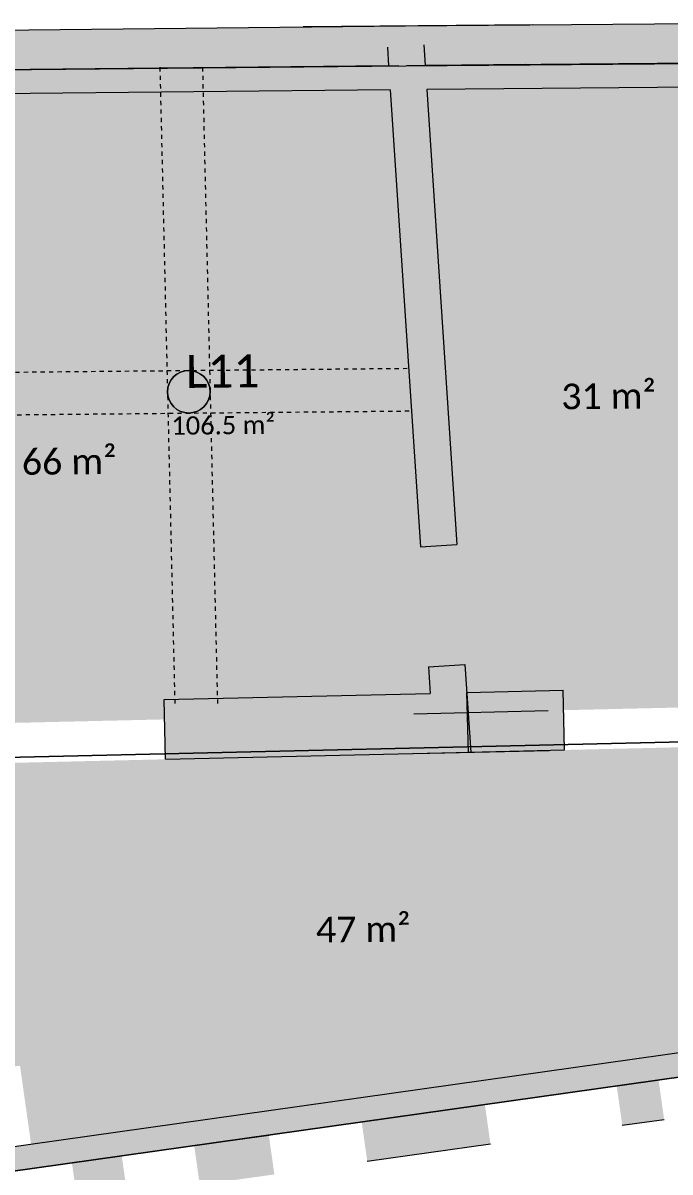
# Model space of a CAD drawing. Header units: centimetres. Extents: x 10781134 to 11746451, y 12092156 to 13482166.
# Drawn here: x 11708525 to 11709339, y 12098134 to 12099578 of the extents above; entities that cross this region are included whole.
import ezdxf

# ---------------------------------------------------------------- set-up
doc = ezdxf.new("R2010")
doc.units = ezdxf.units.CM
doc.header["$LTSCALE"] = 5
doc.linetypes.add('Lijnpatroon-1', pattern=[2.12, 1.06, -1.06])
doc.linetypes.add('Lijnpatroon-11', pattern=[1.058075, 0.705383, -0.352692])
doc.layers.get('0').update_dxf_attribs({"lineweight": 5})
for name, color, linetype, lineweight, true_color in [('_Nieuw-4 massa', 7, 'Continuous', 5, 0xc2324a9a), ('Bestaand-1 stippelijn', 7, 'Lijnpatroon-1', 5, 0xc25d5d5d), ('Oppervlakte-netto', 5, 'Continuous', 5, 0xc20000ff)]:
    doc.layers.add(name, color=color, linetype=linetype, lineweight=lineweight, true_color=true_color)
doc.layers.add('Bestaand-4 massa', color=7, linetype='Continuous', lineweight=5)
doc.layers.add('Tekst-ruimtelabel', color=7, linetype='Lijnpatroon-11', lineweight=13)
doc.layers.add('Tekst-ruimtelabel-corrigé', color=7, linetype='Lijnpatroon-11')
doc.styles.add('Corbel', font='')
doc.styles.get('Corbel').set_extended_font_data('Corbel')

msp = doc.modelspace()

# ---------------------------------------------------------------- hatches: boundary and pattern name
at = {"linetype": 'Continuous', "lineweight": 0}
msp.add_hatch(color=254, dxfattribs=at).paths.add_polyline_path([(11708252.6, 12098887.4), (11708382.6, 12098890.4), (11708387.1, 12098695.5), (11709492, 12098721), (11709449.9, 12099356.4), (11709437, 12099529.3), (11709046.7, 12099524.6), (11709046.7, 12099524.7), (11708137.5, 12099516.7), (11708149.3, 12099297.2), (11708099.4, 12099294.5), (11708098.5, 12099312.1), (11708083.3, 12099324.5), (11708056.7, 12099337), (11708041.4, 12099340.3), (11708019.7, 12099340.9), (11708005.3, 12099338.7), (11707988.7, 12099333.3), (11707974.5, 12099325.1), (11707959.6, 12099314.3), (11707943.7, 12099295.3), (11707938.9, 12099286.9), (11707931.8, 12099269), (11707929, 12099256.2), (11707927.9, 12099242.4), (11707928.5, 12099230), (11707930.3, 12099219.3), (11708010.9, 12099241.9), (11708081.3, 12098983.5), (11708250.3, 12098987.4)])
at = {"layer": 'Oppervlakte-netto', "linetype": 'Continuous', "lineweight": 0, "true_color": 0x0000ff}
msp.add_hatch(color=254, dxfattribs=at).paths.add_polyline_path([(11708395, 12098645.4), (11708421, 12098253), (11708521.6, 12098267.3), (11708535.6, 12098168.2), (11709543.1, 12098310.6), (11709520.3, 12098671.7)])

# ---------------------------------------------------------------- linework, layer by layer
at = {"layer": '_Nieuw-4 massa'}
for p, q in [((11708877.6, 12099573.9), (11709166.5, 12099576.7)), ((11709008.2, 12099525.2), (11709046.7, 12099525.5)), ((11709438.5, 12099528.5), (11709031.3, 12099524.9)), ((11709076.7, 12099525.8), (11709157.1, 12099526.6)), ((11709167.1, 12099526.7), (11709167, 12099526.7)), ((11708985.2, 12099524.5), (11708138.3, 12099515.9)), ((11708878.1, 12099523.9), (11708998.2, 12099525.1)), ((11709440.5, 12099498.5), (11709033.3, 12099494.9)), ((11708987.2, 12099494.6), (11708138.6, 12099485.9)), ((11709016.9, 12098710), (11709185.8, 12098713.9)), ((11709018.1, 12098660), (11709186.9, 12098663.9)), ((11709543.1, 12098310.6), (11708311.5, 12098136.6)), ((11709547.3, 12098280.9), (11708304.5, 12098105.3))]:
    msp.add_line(p, q, dxfattribs=at)
at = {"layer": '_Nieuw-4 massa', "color": 175, "true_color": 0x0000ff}
for points in [[(11708878.1, 12099523.9), (11708877.6, 12099573.9), (11709167, 12099526.7), (11709166.5, 12099576.7)], [(11709438.5, 12099528.5), (11709440.5, 12099498.5), (11709031.3, 12099524.9), (11709033.3, 12099494.9)], [(11708985.2, 12099524.5), (11708987.2, 12099494.6), (11708138.3, 12099515.9), (11708138.6, 12099485.9)], [(11709018.1, 12098660), (11709016.9, 12098710), (11709186.9, 12098663.9), (11709185.8, 12098713.9)], [(11709543.1, 12098310.6), (11709547.3, 12098280.9), (11708311.5, 12098136.6), (11708304.5, 12098105.3)]]:
    msp.add_solid(points, dxfattribs=at)
at = {"layer": 'Bestaand-1 stippelijn'}
for p, q in [((11708697.5, 12099522.8), (11708716.3, 12098721.5)), ((11708751.1, 12099522.8), (11708769.9, 12098722.7)), ((11708155.4, 12099136), (11709010.4, 12099144.3)), ((11708157.8, 12099082.4), (11709013.9, 12099090.7))]:
    msp.add_line(p, q, dxfattribs=at)
at = {"layer": 'Bestaand-4 massa'}
for p, q in [((11708086, 12099565.3), (11709006.4, 12099574.8)), ((11709006.4, 12099574.7), (11709481.4, 12099578.5)), ((11709006.4, 12099574.7), (11709006.4, 12099574.8)), ((11708983.6, 12099548.2), (11708985.2, 12099524.5)), ((11709029.5, 12099551.2), (11709031.3, 12099524.9)), ((11709006.8, 12099524.7), (11709481.8, 12099528.5)), ((11708138.3, 12099515.9), (11709006.8, 12099524.8)), ((11709006.8, 12099524.8), (11709006.9, 12099524.8)), ((11709006.8, 12099524.8), (11709006.8, 12099524.7)), ((11708987.2, 12099494.6), (11709025.2, 12098919.6)), ((11709033.3, 12099494.9), (11709071.1, 12098922.7)), ((11709025.2, 12098919.6), (11709071.1, 12098922.7)), ((11709035.2, 12098768.8), (11709081.1, 12098771.9)), ((11709035.2, 12098768.8), (11709037.4, 12098735.5)), ((11709081.1, 12098771.9), (11709088.4, 12098661.7)), ((11708702.7, 12098727.7), (11709037.4, 12098735.5)), ((11709083.7, 12098736.6), (11709204.6, 12098739.5)), ((11709085.5, 12098661.7), (11709083.7, 12098736.6)), ((11709206.3, 12098664.5), (11709204.6, 12098739.5)), ((11708704.5, 12098652.7), (11708702.7, 12098727.7)), ((11708704.5, 12098652.7), (11709088.4, 12098661.7)), ((11709085.5, 12098661.7), (11709206.3, 12098664.5)), ((11709272, 12098242), (11709324.7, 12098249.4)), ((11708951.3, 12098196.7), (11709106.2, 12098218.6)), ((11709279, 12098192.5), (11709331.6, 12098199.9)), ((11708740.7, 12098166.9), (11708834.5, 12098180.2)), ((11708958.3, 12098147.2), (11709113.2, 12098169.1)), ((11708586.9, 12098145.2), (11708649.6, 12098154.1))]:
    msp.add_line(p, q, dxfattribs=at)
for points in [[(11708733.9, 12099141.6), (11708739.1, 12099141.1), (11708744.1, 12099139.6), (11708748.8, 12099137.1), (11708752.8, 12099133.8), (11708756.2, 12099129.7), (11708758.7, 12099125.1), (11708760.2, 12099120.1), (11708760.7, 12099114.8), (11708760.2, 12099109.6), (11708758.7, 12099104.6), (11708756.2, 12099099.9), (11708752.8, 12099095.9), (11708748.8, 12099092.5), (11708744.1, 12099090.1), (11708739.1, 12099088.5), (11708733.9, 12099088), (11708728.7, 12099088.5), (11708723.6, 12099090.1), (11708719, 12099092.5), (11708714.9, 12099095.9), (11708711.6, 12099099.9), (11708709.1, 12099104.6), (11708707.6, 12099109.6), (11708707.1, 12099114.8), (11708707.6, 12099120.1), (11708709.1, 12099125.1), (11708711.6, 12099129.7), (11708714.9, 12099133.8), (11708719, 12099137.1), (11708723.6, 12099139.6), (11708728.7, 12099141.1), (11708733.9, 12099141.6)], [(11708733.9, 12099141.6), (11708739.1, 12099141.1), (11708744.1, 12099139.6), (11708748.8, 12099137.1), (11708752.8, 12099133.8), (11708756.2, 12099129.7), (11708758.7, 12099125.1), (11708760.2, 12099120.1), (11708760.7, 12099114.8), (11708760.2, 12099109.6), (11708758.7, 12099104.6), (11708756.2, 12099099.9), (11708752.8, 12099095.9), (11708748.8, 12099092.5), (11708744.1, 12099090.1), (11708739.1, 12099088.5), (11708733.9, 12099088), (11708728.7, 12099088.5), (11708723.6, 12099090.1), (11708719, 12099092.5), (11708714.9, 12099095.9), (11708711.6, 12099099.9), (11708709.1, 12099104.6), (11708707.6, 12099109.6), (11708707.1, 12099114.8), (11708707.6, 12099120.1), (11708709.1, 12099125.1), (11708711.6, 12099129.7), (11708714.9, 12099133.8), (11708719, 12099137.1), (11708723.6, 12099139.6), (11708728.7, 12099141.1), (11708733.9, 12099141.6)], [(11708714.9, 12099133.8), (11708714.9, 12099133.8), (11708719, 12099137.1), (11708719, 12099137.1), (11708714.9, 12099133.8)], [(11708719, 12099137.1), (11708719, 12099137.1), (11708723.6, 12099139.6), (11708723.6, 12099139.6), (11708719, 12099137.1)], [(11708723.6, 12099139.6), (11708723.6, 12099139.6), (11708728.7, 12099141.1), (11708728.7, 12099141.1), (11708723.6, 12099139.6)], [(11708728.7, 12099141.1), (11708728.7, 12099141.1), (11708733.9, 12099141.6), (11708733.9, 12099141.6), (11708728.7, 12099141.1)], [(11708733.9, 12099141.6), (11708733.9, 12099141.6), (11708739.1, 12099141.1), (11708739.1, 12099141.1), (11708733.9, 12099141.6)], [(11708739.1, 12099141.1), (11708739.1, 12099141.1), (11708744.1, 12099139.6), (11708744.1, 12099139.6), (11708739.1, 12099141.1)], [(11708744.1, 12099139.6), (11708744.1, 12099139.6), (11708748.8, 12099137.1), (11708748.8, 12099137.1), (11708744.1, 12099139.6)], [(11708748.8, 12099137.1), (11708748.8, 12099137.1), (11708752.8, 12099133.8), (11708752.8, 12099133.8), (11708748.8, 12099137.1)], [(11708707.6, 12099120.1), (11708707.6, 12099120.1), (11708709.1, 12099125.1), (11708709.1, 12099125.1), (11708707.6, 12099120.1)], [(11708709.1, 12099125.1), (11708709.1, 12099125.1), (11708711.6, 12099129.7), (11708711.6, 12099129.7), (11708709.1, 12099125.1)], [(11708711.6, 12099129.7), (11708711.6, 12099129.7), (11708714.9, 12099133.8), (11708714.9, 12099133.8), (11708711.6, 12099129.7)], [(11708752.8, 12099133.8), (11708752.8, 12099133.8), (11708756.2, 12099129.7), (11708756.2, 12099129.7), (11708752.8, 12099133.8)], [(11708756.2, 12099129.7), (11708756.2, 12099129.7), (11708758.7, 12099125.1), (11708758.7, 12099125.1), (11708756.2, 12099129.7)], [(11708758.7, 12099125.1), (11708758.7, 12099125.1), (11708760.2, 12099120.1), (11708760.2, 12099120.1), (11708758.7, 12099125.1)], [(11708707.1, 12099114.8), (11708707.1, 12099114.8), (11708707.6, 12099120.1), (11708707.6, 12099120.1), (11708707.1, 12099114.8)], [(11708707.6, 12099109.6), (11708707.6, 12099109.6), (11708707.1, 12099114.8), (11708707.1, 12099114.8), (11708707.6, 12099109.6)], [(11708709.1, 12099104.6), (11708709.1, 12099104.6), (11708707.6, 12099109.6), (11708707.6, 12099109.6), (11708709.1, 12099104.6)], [(11708760.2, 12099109.6), (11708760.2, 12099109.6), (11708758.7, 12099104.6), (11708758.7, 12099104.6), (11708760.2, 12099109.6)], [(11708760.2, 12099120.1), (11708760.2, 12099120.1), (11708760.7, 12099114.8), (11708760.7, 12099114.8), (11708760.2, 12099120.1)], [(11708760.7, 12099114.8), (11708760.7, 12099114.8), (11708760.2, 12099109.6), (11708760.2, 12099109.6), (11708760.7, 12099114.8)], [(11708711.6, 12099099.9), (11708711.6, 12099099.9), (11708709.1, 12099104.6), (11708709.1, 12099104.6), (11708711.6, 12099099.9)], [(11708714.9, 12099095.9), (11708714.9, 12099095.9), (11708711.6, 12099099.9), (11708711.6, 12099099.9), (11708714.9, 12099095.9)], [(11708719, 12099092.5), (11708719, 12099092.5), (11708714.9, 12099095.9), (11708714.9, 12099095.9), (11708719, 12099092.5)], [(11708723.6, 12099090.1), (11708723.6, 12099090.1), (11708719, 12099092.5), (11708719, 12099092.5), (11708723.6, 12099090.1)], [(11708748.8, 12099092.5), (11708748.8, 12099092.5), (11708744.1, 12099090.1), (11708744.1, 12099090.1), (11708748.8, 12099092.5)], [(11708752.8, 12099095.9), (11708752.8, 12099095.9), (11708748.8, 12099092.5), (11708748.8, 12099092.5), (11708752.8, 12099095.9)], [(11708756.2, 12099099.9), (11708756.2, 12099099.9), (11708752.8, 12099095.9), (11708752.8, 12099095.9), (11708756.2, 12099099.9)], [(11708758.7, 12099104.6), (11708758.7, 12099104.6), (11708756.2, 12099099.9), (11708756.2, 12099099.9), (11708758.7, 12099104.6)], [(11708728.7, 12099088.5), (11708728.7, 12099088.5), (11708723.6, 12099090.1), (11708723.6, 12099090.1), (11708728.7, 12099088.5)], [(11708733.9, 12099088), (11708733.9, 12099088), (11708728.7, 12099088.5), (11708728.7, 12099088.5), (11708733.9, 12099088)], [(11708739.1, 12099088.5), (11708739.1, 12099088.5), (11708733.9, 12099088), (11708733.9, 12099088), (11708739.1, 12099088.5)], [(11708744.1, 12099090.1), (11708744.1, 12099090.1), (11708739.1, 12099088.5), (11708739.1, 12099088.5), (11708744.1, 12099090.1)], [(11708429.6, 12098123), (11708394.5, 12098652.2), (11709519.4, 12098678.2), (11709545.7, 12098280.6), (11708429.6, 12098123)], [(11708429.6, 12098123), (11708394.5, 12098652.2), (11709519.4, 12098678.2), (11709545.7, 12098280.6), (11708429.6, 12098123)], [(11708394.5, 12098652.2), (11708394.5, 12098652.2), (11709519.4, 12098678.2), (11709519.4, 12098678.2), (11708394.5, 12098652.2)], [(11709545.7, 12098280.6), (11709545.7, 12098280.6), (11708429.6, 12098123), (11708429.6, 12098123), (11709545.7, 12098280.6)]]:
    msp.add_lwpolyline(points, dxfattribs=at)
at = {"layer": 'Bestaand-4 massa', "color": 7}
for points in [[(11708138.3, 12099515.9), (11708086, 12099565.3), (11709006.9, 12099524.8), (11709006.4, 12099574.8)], [(11709006.8, 12099524.7), (11709006.4, 12099574.7), (11709481.8, 12099528.5), (11709481.4, 12099578.5)], [(11708983.6, 12099548.2), (11709029.5, 12099551.2), (11709025.2, 12098919.6), (11709071.1, 12098922.7)], [(11709035.2, 12098768.8), (11709081.1, 12098771.9), (11709037.4, 12098735.5), (11709088.4, 12098661.7)], [(11708704.5, 12098652.7), (11708702.7, 12098727.7), (11709088.4, 12098661.7), (11709037.4, 12098735.5)], [(11709085.5, 12098661.7), (11709083.7, 12098736.6), (11709206.3, 12098664.5), (11709204.6, 12098739.5)], [(11709279, 12098192.5), (11709272, 12098242), (11709331.6, 12098199.9), (11709324.7, 12098249.4)], [(11708958.3, 12098147.2), (11708951.3, 12098196.7), (11709113.2, 12098169.1), (11709106.2, 12098218.6)], [(11708747.7, 12098117.4), (11708740.7, 12098166.9), (11708841.5, 12098130.7), (11708834.5, 12098180.2)], [(11708593.9, 12098095.7), (11708586.9, 12098145.2), (11708656.6, 12098104.5), (11708649.6, 12098154.1)]]:
    msp.add_solid(points, dxfattribs=at)
at = {"layer": 'Oppervlakte-netto', "color": 254, "true_color": 0x0000ff}
for points in [[(11709033.3, 12099494.9), (11709440.5, 12099498.5), (11709083.7, 12098736.6), (11709490.3, 12098746.2)], [(11708138.6, 12099485.9), (11708987.2, 12099494.6), (11708174.4, 12098715.2), (11709037.4, 12098735.5)]]:
    msp.add_solid(points, dxfattribs=at)

# ---------------------------------------------------------------- texts
at = {"layer": 'Tekst-ruimtelabel', "attachment_point": 2, "line_spacing_factor": 1.119614, "style": 'Corbel'}
for s, insert, char_height, rotation in [('L11{\\H0.5556x;\\P106.5 }{\\H0.5556x;m²}{\\H0.5556x; }', (11708776.2, 12099161.4), 41.341, 0.5578), ('\\P{\\H1.4x;31 }{\\H1.4x;m²} ', (11709261.2, 12099168.3), 22.967, 0.5572), ('\\P{\\H1.4x;66 }{\\H1.4x;m²} ', (11708582.9, 12099085.9), 22.967, 0.5572), ('\\P{\\H1.4x;47 }{\\H1.4x;m²} ', (11708952.7, 12098497.8), 22.967, 0.5572)]:
    msp.add_mtext(s, dxfattribs=dict(at, insert=insert, char_height=char_height, rotation=rotation))
at = {"layer": 'Tekst-ruimtelabel-corrigé', "attachment_point": 2, "line_spacing_factor": 1.119614, "style": 'Corbel'}
for s, insert, char_height, rotation in [('L11{\\H0.5556x;\\P106.5 }{\\H0.5556x;m²}{\\H0.5556x; }', (11708776.2, 12099161.4), 41.341, 0.5578), ('\\P{\\H1.4x;31 }{\\H1.4x;m²} ', (11709261.2, 12099168.3), 22.967, 0.5572), ('\\P{\\H1.4x;66 }{\\H1.4x;m²} ', (11708582.9, 12099085.9), 22.967, 0.5572), ('\\P{\\H1.4x;47 }{\\H1.4x;m²} ', (11708952.7, 12098497.8), 22.967, 0.5572)]:
    msp.add_mtext(s, dxfattribs=dict(at, insert=insert, char_height=char_height, rotation=rotation))

doc.saveas('drawing.dxf')
